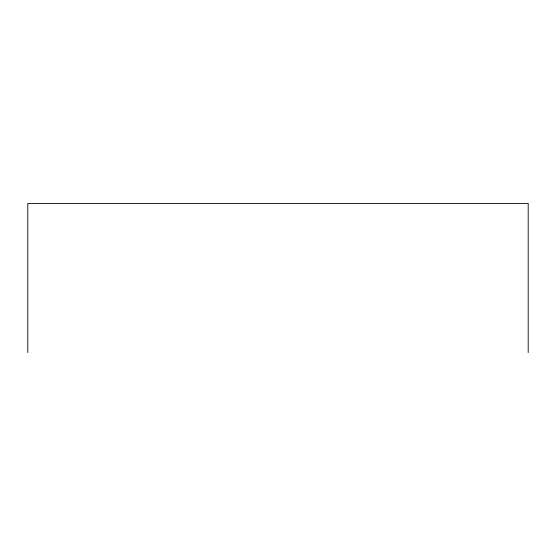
<?xml version="1.0" encoding="UTF-8"?>
<svg xmlns="http://www.w3.org/2000/svg" width="556" height="556" viewBox="0 0 556 556"><rect width="100%" height="100%" fill="white"/><g stroke="black" fill="none" stroke-linecap="round" stroke-linejoin="round"><path stroke-width="0.83" d="M528.2 352.573L528.2 203.426L27.8 203.426L27.8 352.573"/></g></svg>
